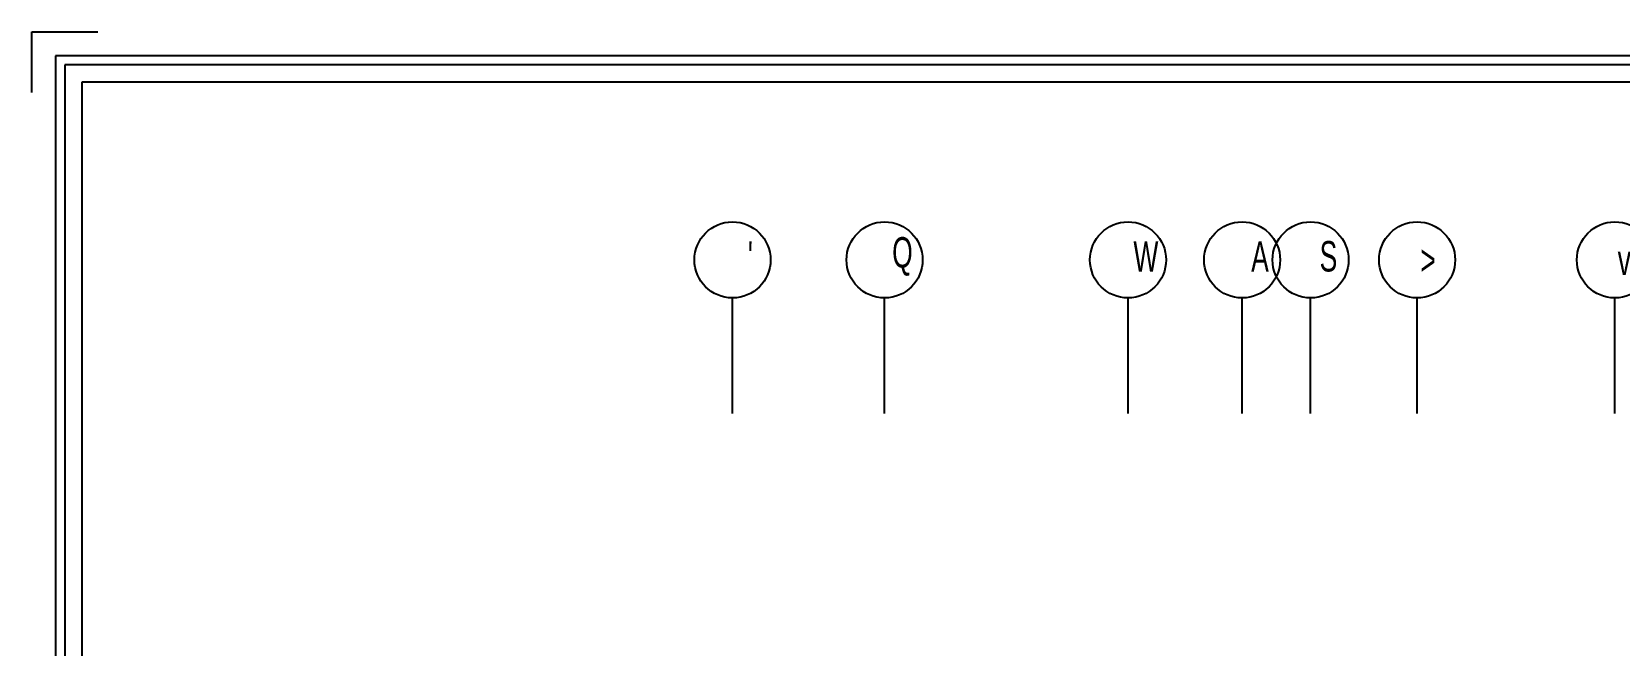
# Model space of a CAD drawing. Header units: metres. Extents: x -658 to -58, y -713 to -118.
# Drawn here: x -348.16 to -327.29, y -126.52 to -118.46 of the extents above; entities that cross this region are included whole.
import ezdxf

# ---------------------------------------------------------------- set-up
doc = ezdxf.new("R2010")
doc.units = ezdxf.units.M
doc.header["$LTSCALE"] = 100
doc.layers.add('Fram', color=7, linetype='Continuous', lineweight=25)
doc.layers.add('plan', color=8, linetype='Continuous')
doc.styles.add('XARB', font='xarb.shx', dxfattribs={"width": 0.65})

# ---------------------------------------------------------------- blocks, each defined once
blk = doc.blocks.new('G5GT5ET53')
at = {"ltscale": 0.025}
for p, q in [((-229.905, -123.48), (-229.905, -121.959)), ((-227.906, -123.48), (-227.906, -121.959)), ((-224.706, -123.48), (-224.706, -121.959)), ((-223.206, -123.48), (-223.206, -121.959)), ((-222.306, -123.48), (-222.306, -121.959)), ((-220.906, -123.48), (-220.906, -121.959)), ((-218.306, -123.48), (-218.306, -121.959))]:
    blk.add_line(p, q, dxfattribs=at)
for centre in [(-229.905, -121.459), (-227.906, -121.459), (-224.706, -121.459), (-223.206, -121.459), (-222.306, -121.459), (-220.906, -121.459), (-218.306, -121.459)]:
    blk.add_circle(centre, 0.5)
at = {"char_height": 0.4, "width": 0.84167, "attachment_point": 5, "style": 'XARB'}
for s, insert in [("'", (-229.67, -121.414)), ('Q', (-227.671, -121.414)), ('W', (-224.471, -121.414)), ('A', (-222.971, -121.414)), ('S', (-222.071, -121.414)), ('>', (-220.762, -121.459)), ('v', (-218.182, -121.459))]:
    blk.add_mtext(s, dxfattribs=dict(at, insert=insert))
blk = doc.blocks.new('A$Cc2be8e3e')
at = {"layer": 'plan'}
blk.add_blockref('G5GT5ET53', (188.202, 148.461), dxfattribs=at)
blk = doc.blocks.new('Fram')
for p, q in [((-40.908, 28.375), (-40.908, 28.928)), ((-40.908, 28.928), (-40.308, 28.928)), ((-0.218, 28.71), (-40.691, 28.71)), ((-40.691, 28.71), (-40.691, 0.218)), ((-40.606, 28.626), (-40.606, 0.302)), ((-0.302, 28.626), (-40.606, 28.626)), ((-0.458, 28.47), (-40.451, 28.47)), ((-40.451, 28.47), (-40.451, 3.931))]:
    blk.add_line(p, q)

msp = doc.modelspace()

# ---------------------------------------------------------------- block references
at = {"layer": 'Fram', "linetype": 'Continuous', "xscale": 1.443331752045014, "yscale": 1.443331752045014, "zscale": 1.443331752045014}
msp.add_blockref('Fram', (-289.116, -160.212), dxfattribs=at)
at = {"layer": 'plan'}
msp.add_blockref('A$Cc2be8e3e', (-297.246, -148.461), dxfattribs=at)

doc.saveas('drawing.dxf')
